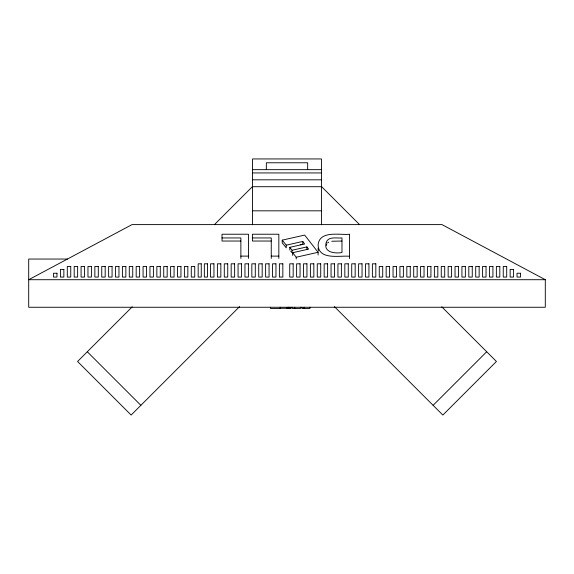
<?xml version="1.0" encoding="UTF-8"?>
<svg xmlns="http://www.w3.org/2000/svg" width="574" height="574" viewBox="0 0 574 574"><rect width="100%" height="100%" fill="white"/><g stroke="black" fill="none" stroke-linecap="round" stroke-linejoin="round"><path stroke-width="0.86" d="M326.312 245.457L326.692 244.294M132.264 306.789L77.569 361.484L131.145 415.059L239.616 306.588M214.568 224.477L252.56 186.493M433.119 405.323L486.695 351.747M327.575 243.017L328.68 242.163M282.214 240.147L286.275 245.163L286.275 247.853L282.214 242.838L282.214 240.147L304.665 235.082L318.104 252.287L318.104 254.978M286.275 245.163L302.763 241.446L304.629 244.007L289.805 247.351L289.805 250.042M300.159 244.718L302.763 244.137L302.763 241.446M289.805 247.351L292.073 250.25L306.889 246.906L308.597 249.109L292.668 252.703L292.668 255.394M292.668 252.703L296.22 257.224L318.104 252.287M331.743 241.245L341.982 241.03M252.56 169.66L321.44 169.66M252.56 172.932L321.44 172.932M252.56 179.82L321.44 179.82M252.56 186.708L321.44 186.708M252.56 210.83L321.44 210.816M222.023 237.945L240.872 237.945L240.872 258.429M252.409 237.945L271.258 237.945L271.258 258.429M240.872 241.03L222.023 241.03L222.023 234.228L248.456 234.228L248.456 258.429M271.258 241.03L252.409 241.03L252.409 234.228L278.835 234.228L278.835 258.429M240.872 256.112L248.456 256.112M271.258 256.112L278.835 256.112M349.566 256.291C340.145 255.258 318.814 260.546 318.089 245.048C319.309 229.973 340.274 235.354 349.566 234.228L349.566 258.609M67.445 259.046L28.7 259.046L28.7 307.262L545.3 307.262L545.3 279.71L441.98 224.606L132.02 224.606L28.7 279.71L545.3 279.71M280.234 308.439L270.49 308.439L270.49 307.262M321.44 186.493L359.432 224.477M441.736 306.789L496.431 361.484L442.855 415.059L334.384 306.588M87.305 351.747L140.881 405.323M290.709 251.197L291.621 252.359M318.089 248.14L318.398 250.989M321.44 224.764L321.44 158.941L252.56 158.941L252.56 224.764M309.967 307.262L309.967 308.439L301.788 308.439L301.788 307.262M307.664 169.66L307.664 162.772L266.336 162.772L266.336 169.66M306.889 246.906L306.889 249.597M304.134 307.262L304.134 308.439M300.568 307.262L300.568 308.439L292.381 308.439L292.381 307.262M296.22 257.224L296.22 259.017M294.727 307.262L294.727 308.439M292.073 250.25L292.073 252.043M291.341 307.262L291.341 308.288L280.227 308.288L280.227 307.262M290.078 307.262L290.078 308.288M288.987 307.262L288.987 308.288M288.284 307.262L288.284 308.288M288.098 307.262L288.098 308.288M287 307.262L287 308.288M326.118 242.953C323.478 252.668 335.324 253.686 341.982 252.56L341.982 237.945C336.881 238.468 327.704 235.914 326.118 242.953M201.259 263.818L198.173 263.818L198.173 277.063L201.259 277.063L201.259 263.818M207.429 263.818L204.344 263.818L204.344 277.063L207.429 277.063L207.429 263.818M213.958 263.818L210.514 263.818L210.514 277.063L213.958 277.063L213.958 263.818M220.847 263.818L217.403 263.818L217.403 277.063L220.847 277.063L220.847 263.818M227.734 263.818L224.291 263.818L224.291 277.063L227.734 277.063L227.734 263.818M234.623 263.818L231.179 263.818L231.179 277.063L234.623 277.063L234.623 263.818M241.511 263.818L238.067 263.818L238.067 277.063L241.511 277.063L241.511 263.818M248.399 263.818L244.954 263.818L244.954 277.063L248.399 277.063L248.399 263.818M255.287 263.818L251.843 263.818L251.843 277.063L255.287 277.063L255.287 263.818M262.174 263.818L258.731 263.818L258.731 277.063L262.174 277.063L262.174 263.818M269.062 263.818L265.618 263.818L265.618 277.063L269.062 277.063L269.062 263.818M275.951 263.818L272.507 263.818L272.507 277.063L275.951 277.063L275.951 263.818M282.839 263.818L279.394 263.818L279.394 277.063L282.839 277.063L282.839 263.818M293.171 263.818L289.727 263.818L289.727 277.063L293.171 277.063L293.171 263.818M300.058 263.818L296.615 263.818L296.615 277.063L300.058 277.063L300.058 263.818M306.947 263.818L303.502 263.818L303.502 277.063L306.947 277.063L306.947 263.818M313.834 263.818L310.391 263.818L310.391 277.063L313.834 277.063L313.834 263.818M320.723 263.818L317.279 263.818L317.279 277.063L320.723 277.063L320.723 263.818M327.611 263.818L324.167 263.818L324.167 277.063L327.611 277.063L327.611 263.818M334.498 263.818L331.055 263.818L331.055 277.063L334.498 277.063L334.498 263.818M341.387 263.818L337.942 263.818L337.942 277.063L341.387 277.063L341.387 263.818M348.274 263.818L344.831 263.818L344.831 277.063L348.274 277.063L348.274 263.818M355.163 263.818L351.719 263.818L351.719 277.063L355.163 277.063L355.163 263.818M362.051 263.818L358.607 263.818L358.607 277.063L362.051 277.063L362.051 263.818M368.939 263.818L365.495 263.818L365.495 277.063L368.939 277.063L368.939 263.818M375.826 263.818L372.382 263.818L372.382 277.063L375.826 277.063L375.826 263.818M70.745 266.465L67.302 266.465L67.302 277.063L70.745 277.063L70.745 266.465M77.633 266.465L74.19 266.465L74.19 277.063L77.633 277.063L77.633 266.465M84.522 266.465L81.078 266.465L81.078 277.063L84.522 277.063L84.522 266.465M91.41 266.465L87.966 266.465L87.966 277.063L91.41 277.063L91.41 266.465M98.297 266.465L94.853 266.465L94.853 277.063L98.297 277.063L98.297 266.465M105.186 266.465L101.742 266.465L101.742 277.063L105.186 277.063L105.186 266.465M112.073 266.465L108.63 266.465L108.63 277.063L112.073 277.063L112.073 266.465M118.962 266.465L115.517 266.465L115.517 277.063L118.962 277.063L118.962 266.465M125.85 266.465L122.406 266.465L122.406 277.063L125.85 277.063L125.85 266.465M132.738 266.465L129.293 266.465L129.293 277.063L132.738 277.063L132.738 266.465M139.625 266.465L136.181 266.465L136.181 277.063L139.625 277.063L139.625 266.465M146.513 266.465L143.07 266.465L143.07 277.063L146.513 277.063L146.513 266.465M153.402 266.465L149.958 266.465L149.958 277.063L153.402 277.063L153.402 266.465M160.29 266.465L156.846 266.465L156.846 277.063L160.29 277.063L160.29 266.465M167.178 266.465L163.733 266.465L163.733 277.063L167.178 277.063L167.178 266.465M174.066 266.465L170.622 266.465L170.622 277.063L174.066 277.063L174.066 266.465M180.953 266.465L177.51 266.465L177.51 277.063L180.953 277.063L180.953 266.465M187.842 266.465L184.398 266.465L184.398 277.063L187.842 277.063L187.842 266.465M194.73 266.465L191.286 266.465L191.286 277.063L194.73 277.063L194.73 266.465M382.714 266.465L379.271 266.465L379.271 277.063L382.714 277.063L382.714 266.465M389.603 266.465L386.159 266.465L386.159 277.063L389.603 277.063L389.603 266.465M396.491 266.465L393.046 266.465L393.046 277.063L396.491 277.063L396.491 266.465M403.379 266.465L399.935 266.465L399.935 277.063L403.379 277.063L403.379 266.465M410.267 266.465L406.822 266.465L406.822 277.063L410.267 277.063L410.267 266.465M417.154 266.465L413.711 266.465L413.711 277.063L417.154 277.063L417.154 266.465M424.043 266.465L420.599 266.465L420.599 277.063L424.043 277.063L424.043 266.465M430.931 266.465L427.486 266.465L427.486 277.063L430.931 277.063L430.931 266.465M437.819 266.465L434.375 266.465L434.375 277.063L437.819 277.063L437.819 266.465M444.707 266.465L441.262 266.465L441.262 277.063L444.707 277.063L444.707 266.465M451.594 266.465L448.151 266.465L448.151 277.063L451.594 277.063L451.594 266.465M458.483 266.465L455.039 266.465L455.039 277.063L458.483 277.063L458.483 266.465M465.371 266.465L461.926 266.465L461.926 277.063L465.371 277.063L465.371 266.465M472.259 266.465L468.815 266.465L468.815 277.063L472.259 277.063L472.259 266.465M479.147 266.465L475.703 266.465L475.703 277.063L479.147 277.063L479.147 266.465M486.034 266.465L482.591 266.465L482.591 277.063L486.034 277.063L486.034 266.465M492.923 266.465L489.479 266.465L489.479 277.063L492.923 277.063L492.923 266.465M499.811 266.465L496.366 266.465L496.366 277.063L499.811 277.063L499.811 266.465M506.699 266.465L503.255 266.465L503.255 277.063L506.699 277.063L506.699 266.465M63.858 269.414L60.414 269.414L60.414 277.063L63.858 277.063L63.858 269.414M513.587 269.414L510.143 269.414L510.143 277.063L513.587 277.063L513.587 269.414M56.97 273.238L53.526 273.238L53.526 277.063L56.97 277.063L56.97 273.238M520.475 273.238L517.031 273.238L517.031 277.063L520.475 277.063L520.475 273.238"/></g></svg>
